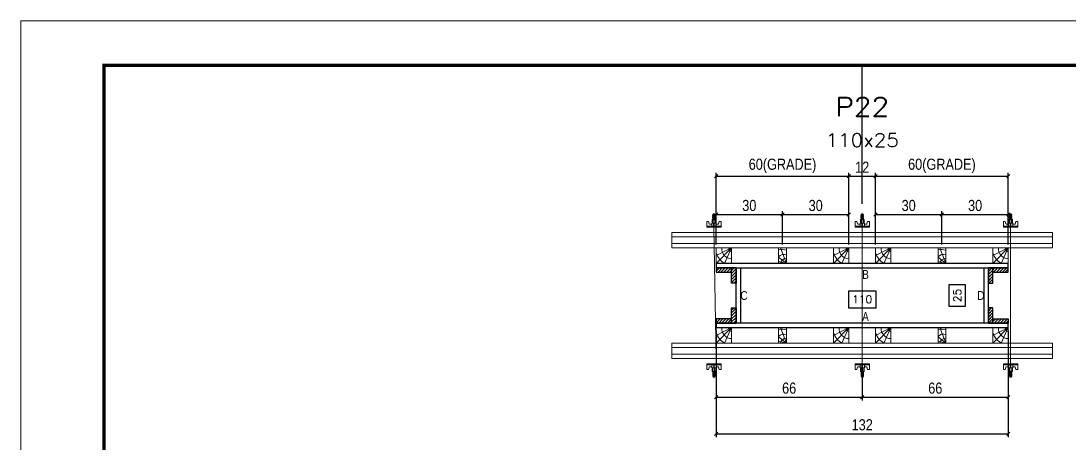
# Model space of a CAD drawing. Header units: millimetres. Extents: x 1945 to 8225, y 304 to 15137.
# Drawn here: x 1945 to 2892, y 4419 to 4800 of the extents above; entities that cross this region are included whole.
import ezdxf
from ezdxf.enums import TextEntityAlignment as Align

# ---------------------------------------------------------------- set-up
doc = ezdxf.new("R2010")
doc.units = ezdxf.units.MM
doc.linetypes.add('DASHED', pattern=[0.75, 0.5, -0.25])
doc.linetypes.add('HIDDEN', pattern=[0.375, 0.25, -0.125])
for name, color, linetype in [('COTA', 241, 'Continuous'), ('NOMENCLATURA', 7, 'Continuous'), ('Painéis', 200, 'Continuous'), ('PONTALETE', 7, 'Continuous'), ('SARRAFO', 251, 'Continuous'), ('Texto de Titulo', 7, 'Continuous'), ('Texto Qtd Sarr', 242, 'Continuous')]:
    doc.layers.add(name, color=color, linetype=linetype)
for name, color, linetype, lineweight in [('Folhas', 255, 'Continuous', 9), ('Hachura', 251, 'Continuous', 9), ('Madeira', 126, 'Continuous', 18), ('Perfil Metálico', 224, 'Continuous', 18), ('SARRAFO DE PRESSAO', 251, 'DASHED', 9), ('Texto Seção', 7, 'Continuous', 15)]:
    doc.layers.add(name, color=color, linetype=linetype, lineweight=lineweight)
doc.styles.add('COTA TECNICA 2X', font='techl___.ttf', dxfattribs={"height": 10})
doc.styles.add('ROMANS', font='romans.shx')
doc.styles.get("Standard").update_dxf_attribs({"font": 'arial.ttf'})
doc.dimstyles.new('cotax2', dxfattribs={"dimtxt": 10, "dimasz": 3, "dimexe": 3, "dimexo": 3, "dimgap": 3, "dimtad": 1, "dimdec": 1, "dimlfac": 0.5, "dimzin": 12, "dimdsep": 46, "dimtxsty": 'COTA TECNICA 2X', "dimblk1": 'OBLIQUE', "dimblk2": 'OBLIQUE', "dimsah": 1, "dimcen": 0.9, "dimclrd": 256, "dimclre": 256, "dimclrt": 256, "dimadec": 1, "dimazin": 3, "dimtfac": 1, "dimtdec": 1, "dimtmove": 2, "dimatfit": 3, "dimfxl": 1, "dimtolj": 1, "dimtzin": 12, "dimarcsym": 0})
doc.dimstyles.new('SECÇÃO 2', dxfattribs={"dimtxt": 7, "dimasz": 6, "dimexe": 0.18, "dimexo": 2, "dimgap": -4, "dimtad": 3, "dimdec": 1, "dimlfac": 0.5, "dimzin": 12, "dimdsep": 46, "dimtxsty": 'ROMANS', "dimblk": 'ARCHTICK', "dimcen": 0.09, "dimse1": 1, "dimse2": 1, "dimsd1": 1, "dimsd2": 1, "dimclrd": 180, "dimclre": 5, "dimclrt": 1, "dimadec": 0, "dimazin": 3, "dimtfac": 1, "dimtdec": 1, "dimtofl": 0, "dimtmove": 0, "dimatfit": 3, "dimldrblk": 'ARCHTICK', "dimfxl": 1, "dimtolj": 1, "dimtzin": 0, "dimarcsym": 0})
pattern_1 = [(46, (2674.8572, 6684.25), (-1.3703423, 1.3233242), [])]

# ---------------------------------------------------------------- blocks, each defined once
blk = doc.blocks.new('9999999999')
at = {"layer": 'Folhas'}
blk.add_lwpolyline([(98138.98, 34190.21), (99623.98, 34190.21), (99623.98, 35240.21), (98138.98, 35240.21)], close=True, dxfattribs=at)
at = {"layer": 'Folhas', "color": 30, "const_width": 3}
blk.add_lwpolyline([(98213.98, 34230.21), (99583.98, 34230.21), (99583.98, 35200.21), (98213.98, 35200.21)], close=True, dxfattribs=at)
blk = doc.blocks.new('_Oblique')
at = {"color": 0, "linetype": 'ByBlock', "lineweight": -2}
blk.add_line((-0.5, -0.5), (0.5, 0.5), dxfattribs=at)
blk = doc.blocks.new('*D1698')
at = {"layer": 'COTA', "linetype": 'Continuous', "lineweight": -2, "ltscale": 30, "transparency": 16777216}
for p, q in [((2572.86, 4520.05), (2572.86, 4424.05)), ((2836.86, 4520.05), (2836.86, 4424.05)), ((2572.86, 4427.05), (2836.86, 4427.05))]:
    blk.add_line(p, q, dxfattribs=at)
at = {"layer": 'Defpoints', "color": 0, "linetype": 'Continuous', "ltscale": 30, "transparency": 16777216}
for p in [(2572.86, 4523.05), (2836.86, 4523.05), (2836.86, 4427.05)]:
    blk.add_point(p, dxfattribs=at)
at = {"layer": 'COTA', "linetype": 'Continuous', "lineweight": -2, "ltscale": 30, "transparency": 16777216, "xscale": 3, "yscale": 3, "zscale": 3, "rotation": 180}
blk.add_blockref('_Oblique', (2572.86, 4427.05), dxfattribs=at)
at = {"layer": 'COTA', "linetype": 'Continuous', "lineweight": -2, "ltscale": 30, "transparency": 16777216, "xscale": 3, "yscale": 3, "zscale": 3}
blk.add_blockref('_Oblique', (2836.86, 4427.05), dxfattribs=at)
at = {"layer": 'COTA', "linetype": 'Continuous', "ltscale": 30, "transparency": 16777216, "insert": (2704.86, 4435.27), "char_height": 10, "attachment_point": 5, "style": 'COTA TECNICA 2X'}
blk.add_mtext('\\A1;132', dxfattribs=at)
blk = doc.blocks.new('*D1699')
at = {"layer": 'COTA', "color": 180, "lineweight": -2, "transparency": 16777216}
for p, q in [((2717.36, 4556.05), (2692.36, 4556.05)), ((2692.36, 4556.05), (2692.36, 4541.05)), ((2717.36, 4541.05), (2717.36, 4556.05)), ((2692.36, 4541.05), (2717.36, 4541.05))]:
    blk.add_line(p, q, dxfattribs=at)
at = {"layer": 'Defpoints', "color": 0, "transparency": 16777216}
for p in [(2814.86, 4537.05), (2594.86, 4527.05), (2814.86, 4527.05)]:
    blk.add_point(p, dxfattribs=at)
at = {"layer": 'COTA', "color": 1, "transparency": 16777216, "insert": (2704.86, 4548.55), "char_height": 7, "attachment_point": 5, "style": 'ROMANS'}
blk.add_mtext('\\A1;110', dxfattribs=at)
blk = doc.blocks.new('_ArchTick')
at = {"color": 0, "linetype": 'ByBlock', "const_width": 0.15}
blk.add_lwpolyline([(-0.5, -0.5), (0.5, 0.5)], dxfattribs=at)
blk = doc.blocks.new('B1A.E')
at = {"layer": 'Madeira', "linetype": 'ByBlock', "ltscale": 0.05}
for p, q in [((0, 7), (0, 0)), ((0, 7), (0, 0)), ((7, 7), (7, 0)), ((7, 7), (7, 0))]:
    blk.add_line(p, q, dxfattribs=at)
at = {"layer": 'Madeira', "ltscale": 0.05}
for p, q in [((0, 7), (7, 7)), ((7, 7), (0, 0)), ((7, 7), (0, 3.5)), ((7, 7), (3.77, 0)), ((7, 0), (0, 0))]:
    blk.add_line(p, q, dxfattribs=at)
for centre, radius, start, end in [((7.54, 7), 7.87, 196.5528, 242.8845), ((7.08, 6.57), 4.53, 174.4861, 268.9531), ((7.09, 6.61), 1.41, 163.7819, 266.2825)]:
    blk.add_arc(centre, radius, start, end, dxfattribs=at)
blk = doc.blocks.new('B1A.D')
at = {"layer": 'COTA', "linetype": 'ByBlock'}
blk.add_blockref('B1A.E', (-7, 0), dxfattribs=at)
blk = doc.blocks.new('MEIO PONTALETE')
at = {"layer": 'Madeira'}
for q in [(2.71, 7), (3.5, 2.88), (3.5, 0.87)]:
    blk.add_line((0, 0), q, dxfattribs=at)
blk.add_lwpolyline([(0, 0), (3.5, 0), (3.5, 7), (0, 7)], close=True, dxfattribs=at)
for centre, radius, start, end in [((2.04, 0.06), 6.23, 76.4499, 109.0913), ((1.09, 0.9), 3.19, 40.9063, 109.9847), ((-0.21, -0.78), 3.09, 14.6322, 86.0383)]:
    blk.add_arc(centre, radius, start, end, dxfattribs=at)
blk = doc.blocks.new('BLOCK 2')
at = {"layer": 'PONTALETE', "color": 1, "xscale": -2, "yscale": 2, "zscale": 2}
blk.add_blockref('MEIO PONTALETE', (131231.05, 34113.97), dxfattribs=at)
blk = doc.blocks.new('A2')
at = {"layer": 'COTA', "linetype": 'ByBlock'}
blk.add_blockref('BLOCK 2', (-131205.24, -34118.58), dxfattribs=at)
blk = doc.blocks.new('B2A')
at = {"layer": 'COTA', "linetype": 'ByBlock', "xscale": 10, "yscale": 10, "zscale": 10}
blk.add_blockref('A2', (-188.1, 46), dxfattribs=at)
blk = doc.blocks.new('B2A.E')
at = {"layer": 'COTA', "linetype": 'ByBlock', "xscale": 0.05000874370170691, "yscale": 0.05000874370170691, "zscale": 0.05000874370170691}
blk.add_blockref('B2A', (0, 0), dxfattribs=at)
blk = doc.blocks.new('B1B.E')
at = {"layer": 'Madeira', "linetype": 'ByBlock', "ltscale": 0.05}
for p, q in [((0, 0), (0, -7)), ((0, 0), (0, -7)), ((7, 0), (7, -7)), ((7, 0), (7, -7))]:
    blk.add_line(p, q, dxfattribs=at)
at = {"layer": 'Madeira', "ltscale": 0.05}
for p, q in [((0, 0), (7, 0)), ((7, 0), (0, -7)), ((7, 0), (0, -3.5)), ((7, 0), (3.77, -7)), ((7, -7), (0, -7))]:
    blk.add_line(p, q, dxfattribs=at)
for centre, radius, start, end in [((7.08, -0.43), 4.53, 174.4861, 268.9531), ((7.09, -0.39), 1.41, 163.7819, 266.2825), ((7.54, 0), 7.87, 196.5528, 242.8845)]:
    blk.add_arc(centre, radius, start, end, dxfattribs=at)
blk = doc.blocks.new('B1B.D')
at = {"layer": 'Madeira', "linetype": 'ByBlock', "ltscale": 0.05}
for p, q in [((-7, 0), (-7, -7)), ((-7, 0), (-7, -7)), ((0, 0), (0, -7)), ((0, 0), (0, -7))]:
    blk.add_line(p, q, dxfattribs=at)
at = {"layer": 'Madeira', "ltscale": 0.05}
for p, q in [((-7, 0), (0, 0)), ((0, 0), (-7, -7)), ((0, 0), (-7, -3.5)), ((0, 0), (-3.23, -7)), ((0, -7), (-7, -7))]:
    blk.add_line(p, q, dxfattribs=at)
for centre, radius, start, end in [((0.54, 0), 7.87, 196.5528, 242.8845), ((0.08, -0.44), 4.53, 174.4861, 268.9531), ((0.09, -0.39), 1.41, 163.7819, 266.2825)]:
    blk.add_arc(centre, radius, start, end, dxfattribs=at)
blk = doc.blocks.new('*D1700')
at = {"layer": 'COTA', "linetype": 'Continuous', "lineweight": -2, "ltscale": 30, "transparency": 16777216}
for p, q in [((2572.86, 4602.85), (2572.86, 4662.85)), ((2572.86, 4659.85), (2692.86, 4659.85)), ((2692.86, 4602.85), (2692.86, 4662.85))]:
    blk.add_line(p, q, dxfattribs=at)
at = {"layer": 'Defpoints', "color": 0, "linetype": 'Continuous', "ltscale": 30, "transparency": 16777216}
for p in [(2692.86, 4659.85), (2572.86, 4599.85), (2692.86, 4599.85)]:
    blk.add_point(p, dxfattribs=at)
at = {"layer": 'COTA', "linetype": 'Continuous', "lineweight": -2, "ltscale": 30, "transparency": 16777216, "xscale": 3, "yscale": 3, "zscale": 3, "rotation": 180}
blk.add_blockref('_Oblique', (2572.86, 4659.85), dxfattribs=at)
at = {"layer": 'COTA', "linetype": 'Continuous', "lineweight": -2, "ltscale": 30, "transparency": 16777216, "xscale": 3, "yscale": 3, "zscale": 3}
blk.add_blockref('_Oblique', (2692.86, 4659.85), dxfattribs=at)
at = {"layer": 'COTA', "linetype": 'Continuous', "ltscale": 30, "transparency": 16777216, "insert": (2632.86, 4669.07), "char_height": 10, "attachment_point": 5, "style": 'COTA TECNICA 2X'}
blk.add_mtext('\\A1;60(GRADE)', dxfattribs=at)
blk = doc.blocks.new('B2B.E')
at = {"layer": 'COTA', "linetype": 'ByBlock'}
blk.add_blockref('B2A.E', (0, -7), dxfattribs=at)
blk = doc.blocks.new('*D1701')
at = {"layer": 'COTA', "linetype": 'Continuous', "lineweight": -2, "ltscale": 30, "transparency": 16777216}
for p, q in [((2572.86, 4598.05), (2572.86, 4628.05)), ((2572.86, 4625.05), (2632.86, 4625.05)), ((2632.86, 4598.05), (2632.86, 4628.05))]:
    blk.add_line(p, q, dxfattribs=at)
at = {"layer": 'Defpoints', "color": 0, "linetype": 'Continuous', "ltscale": 30, "transparency": 16777216}
for p in [(2632.86, 4625.05), (2572.86, 4595.05), (2632.86, 4595.05)]:
    blk.add_point(p, dxfattribs=at)
at = {"layer": 'COTA', "linetype": 'Continuous', "lineweight": -2, "ltscale": 30, "transparency": 16777216, "xscale": 3, "yscale": 3, "zscale": 3, "rotation": 180}
blk.add_blockref('_Oblique', (2572.86, 4625.05), dxfattribs=at)
at = {"layer": 'COTA', "linetype": 'Continuous', "lineweight": -2, "ltscale": 30, "transparency": 16777216, "xscale": 3, "yscale": 3, "zscale": 3}
blk.add_blockref('_Oblique', (2632.86, 4625.05), dxfattribs=at)
at = {"layer": 'COTA', "linetype": 'Continuous', "ltscale": 30, "transparency": 16777216, "insert": (2602.86, 4633.27), "char_height": 10, "attachment_point": 5, "style": 'COTA TECNICA 2X'}
blk.add_mtext('\\A1;30', dxfattribs=at)
blk = doc.blocks.new('*D1702')
at = {"layer": 'COTA', "linetype": 'Continuous', "lineweight": -2, "ltscale": 30, "transparency": 16777216}
for p, q in [((2632.86, 4598.05), (2632.86, 4628.05)), ((2632.86, 4625.05), (2692.86, 4625.05)), ((2692.86, 4598.05), (2692.86, 4628.05))]:
    blk.add_line(p, q, dxfattribs=at)
at = {"layer": 'Defpoints', "color": 0, "linetype": 'Continuous', "ltscale": 30, "transparency": 16777216}
for p in [(2692.86, 4625.05), (2632.86, 4595.05), (2692.86, 4595.05)]:
    blk.add_point(p, dxfattribs=at)
at = {"layer": 'COTA', "linetype": 'Continuous', "lineweight": -2, "ltscale": 30, "transparency": 16777216, "xscale": 3, "yscale": 3, "zscale": 3, "rotation": 180}
blk.add_blockref('_Oblique', (2632.86, 4625.05), dxfattribs=at)
at = {"layer": 'COTA', "linetype": 'Continuous', "lineweight": -2, "ltscale": 30, "transparency": 16777216, "xscale": 3, "yscale": 3, "zscale": 3}
blk.add_blockref('_Oblique', (2692.86, 4625.05), dxfattribs=at)
at = {"layer": 'COTA', "linetype": 'Continuous', "ltscale": 30, "transparency": 16777216, "insert": (2662.86, 4633.27), "char_height": 10, "attachment_point": 5, "style": 'COTA TECNICA 2X'}
blk.add_mtext('\\A1;30', dxfattribs=at)
blk = doc.blocks.new('*D1703')
at = {"layer": 'COTA', "linetype": 'Continuous', "lineweight": -2, "ltscale": 30, "transparency": 16777216}
for p, q in [((2692.86, 4602.85), (2692.86, 4662.85)), ((2692.86, 4659.85), (2716.86, 4659.85)), ((2716.86, 4602.85), (2716.86, 4662.85))]:
    blk.add_line(p, q, dxfattribs=at)
at = {"layer": 'Defpoints', "color": 0, "linetype": 'Continuous', "ltscale": 30, "transparency": 16777216}
for p in [(2716.86, 4659.85), (2692.86, 4599.85), (2716.86, 4599.85)]:
    blk.add_point(p, dxfattribs=at)
at = {"layer": 'COTA', "linetype": 'Continuous', "lineweight": -2, "ltscale": 30, "transparency": 16777216, "xscale": 3, "yscale": 3, "zscale": 3, "rotation": 180}
blk.add_blockref('_Oblique', (2692.86, 4659.85), dxfattribs=at)
at = {"layer": 'COTA', "linetype": 'Continuous', "lineweight": -2, "ltscale": 30, "transparency": 16777216, "xscale": 3, "yscale": 3, "zscale": 3}
blk.add_blockref('_Oblique', (2716.86, 4659.85), dxfattribs=at)
at = {"layer": 'COTA', "linetype": 'Continuous', "ltscale": 30, "transparency": 16777216, "insert": (2704.86, 4667.91), "char_height": 10, "attachment_point": 5, "style": 'COTA TECNICA 2X'}
blk.add_mtext('\\A1;12', dxfattribs=at)
blk = doc.blocks.new('*D1704')
at = {"layer": 'COTA', "linetype": 'Continuous', "lineweight": -2, "ltscale": 30, "transparency": 16777216}
for p, q in [((2716.86, 4602.85), (2716.86, 4662.85)), ((2716.86, 4659.85), (2836.86, 4659.85)), ((2836.86, 4602.85), (2836.86, 4662.85))]:
    blk.add_line(p, q, dxfattribs=at)
at = {"layer": 'Defpoints', "color": 0, "linetype": 'Continuous', "ltscale": 30, "transparency": 16777216}
for p in [(2836.86, 4659.85), (2716.86, 4599.85), (2836.86, 4599.85)]:
    blk.add_point(p, dxfattribs=at)
at = {"layer": 'COTA', "linetype": 'Continuous', "lineweight": -2, "ltscale": 30, "transparency": 16777216, "xscale": 3, "yscale": 3, "zscale": 3, "rotation": 180}
blk.add_blockref('_Oblique', (2716.86, 4659.85), dxfattribs=at)
at = {"layer": 'COTA', "linetype": 'Continuous', "lineweight": -2, "ltscale": 30, "transparency": 16777216, "xscale": 3, "yscale": 3, "zscale": 3}
blk.add_blockref('_Oblique', (2836.86, 4659.85), dxfattribs=at)
at = {"layer": 'COTA', "linetype": 'Continuous', "ltscale": 30, "transparency": 16777216, "insert": (2776.86, 4669.07), "char_height": 10, "attachment_point": 5, "style": 'COTA TECNICA 2X'}
blk.add_mtext('\\A1;60(GRADE)', dxfattribs=at)
blk = doc.blocks.new('*D1705')
at = {"layer": 'COTA', "linetype": 'Continuous', "lineweight": -2, "ltscale": 30, "transparency": 16777216}
for p, q in [((2716.86, 4598.05), (2716.86, 4628.05)), ((2716.86, 4625.05), (2776.86, 4625.05)), ((2776.86, 4598.05), (2776.86, 4628.05))]:
    blk.add_line(p, q, dxfattribs=at)
at = {"layer": 'Defpoints', "color": 0, "linetype": 'Continuous', "ltscale": 30, "transparency": 16777216}
for p in [(2776.86, 4625.05), (2716.86, 4595.05), (2776.86, 4595.05)]:
    blk.add_point(p, dxfattribs=at)
at = {"layer": 'COTA', "linetype": 'Continuous', "lineweight": -2, "ltscale": 30, "transparency": 16777216, "xscale": 3, "yscale": 3, "zscale": 3, "rotation": 180}
blk.add_blockref('_Oblique', (2716.86, 4625.05), dxfattribs=at)
at = {"layer": 'COTA', "linetype": 'Continuous', "lineweight": -2, "ltscale": 30, "transparency": 16777216, "xscale": 3, "yscale": 3, "zscale": 3}
blk.add_blockref('_Oblique', (2776.86, 4625.05), dxfattribs=at)
at = {"layer": 'COTA', "linetype": 'Continuous', "ltscale": 30, "transparency": 16777216, "insert": (2746.86, 4633.27), "char_height": 10, "attachment_point": 5, "style": 'COTA TECNICA 2X'}
blk.add_mtext('\\A1;30', dxfattribs=at)
blk = doc.blocks.new('*D1706')
at = {"layer": 'COTA', "linetype": 'Continuous', "lineweight": -2, "ltscale": 30, "transparency": 16777216}
for p, q in [((2776.86, 4598.05), (2776.86, 4628.05)), ((2776.86, 4625.05), (2836.86, 4625.05)), ((2836.86, 4598.05), (2836.86, 4628.05))]:
    blk.add_line(p, q, dxfattribs=at)
at = {"layer": 'Defpoints', "color": 0, "linetype": 'Continuous', "ltscale": 30, "transparency": 16777216}
for p in [(2836.86, 4625.05), (2776.86, 4595.05), (2836.86, 4595.05)]:
    blk.add_point(p, dxfattribs=at)
at = {"layer": 'COTA', "linetype": 'Continuous', "lineweight": -2, "ltscale": 30, "transparency": 16777216, "xscale": 3, "yscale": 3, "zscale": 3, "rotation": 180}
blk.add_blockref('_Oblique', (2776.86, 4625.05), dxfattribs=at)
at = {"layer": 'COTA', "linetype": 'Continuous', "lineweight": -2, "ltscale": 30, "transparency": 16777216, "xscale": 3, "yscale": 3, "zscale": 3}
blk.add_blockref('_Oblique', (2836.86, 4625.05), dxfattribs=at)
at = {"layer": 'COTA', "linetype": 'Continuous', "ltscale": 30, "transparency": 16777216, "insert": (2806.86, 4633.27), "char_height": 10, "attachment_point": 5, "style": 'COTA TECNICA 2X'}
blk.add_mtext('\\A1;30', dxfattribs=at)
blk = doc.blocks.new('C')
at = {"layer": 'Hachura', "color": 0}
for p, q in [((0, 3.22), (0, -3.22)), ((0.45, 3.22), (0, 3.22)), ((0.46, 3.16), (0, 3.16)), ((0.46, 3.05), (0, 3.05)), ((0.46, 2.88), (0, 2.88)), ((0, 2.75), (0, -1.16)), ((0.46, 2.65), (0, 2.65)), ((0.46, 2.23), (0, 2.23)), ((0.46, 1.51), (0, 1.51)), ((0.39, 0.49), (0.17, 0.49)), ((0.45, -3.23), (0.45, 3.22)), ((0.45, 3.22), (2.58, 3.22)), ((1.74, 0.97), (0.45, 0.97)), ((1.45, 0.1), (0.45, 0.1)), ((1.35, 1.94), (1.35, 0.96)), ((2.58, 2.39), (1.47, 2.09)), ((1.74, -0.97), (1.74, 0.97)), ((1.74, 0.97), (1.74, 0.84)), ((1.74, 0.97), (1.74, 0.84)), ((1.74, 0.84), (3.35, 0.84)), ((3.35, 0.45), (1.74, 0.45)), ((2.58, 3.22), (2.58, 2.39)), ((3.32, 0.84), (3.32, -0.84)), ((3.35, 0.84), (3.35, -0.84)), ((3.68, 0.45), (3.35, 0.45)), ((3.84, -0.52), (3.35, 0.45)), ((3.35, 0.06), (3.67, -0.57)), ((3.68, 0.45), (4.16, -0.52)), ((3.72, 0.5), (4.25, -0.57)), ((4.37, -0.55), (3.83, 0.53)), ((4.15, 0.45), (3.93, 0.45)), ((4.42, -0.52), (3.93, 0.45)), ((4.15, 0.45), (4.26, 0.45)), ((4.26, 0.45), (4.74, -0.52)), ((4.3, 0.5), (4.83, -0.57)), ((4.95, -0.55), (4.41, 0.53)), ((4.51, 0.45), (4.84, 0.45)), ((5, -0.52), (4.51, 0.45)), ((4.84, 0.45), (5.32, -0.52)), ((4.88, 0.5), (5.41, -0.57)), ((5.53, -0.55), (4.99, 0.53)), ((5.58, -0.52), (5.09, 0.45)), ((5.42, 0.45), (5.09, 0.45)), ((5.58, -0.52), (5.09, 0.45)), ((5.42, 0.45), (5.74, -0.19)), ((5.46, 0.5), (5.74, -0.07)), ((5.74, 0.19), (5.57, 0.53)), ((5.74, 0.32), (5.68, 0.45)), ((5.68, 0.45), (5.74, 0.45)), ((5.74, 0.45), (5.9, 0.29)), ((5.74, 0.45), (5.74, -0.52)), ((5.9, -0.36), (5.9, 0.29)), ((0.45, 0), (0, 0)), ((0.46, -1.52), (0, -1.52)), ((0.46, -2.23), (0, -2.23)), ((0.46, -2.65), (0, -2.65)), ((0.46, -2.88), (0, -2.88)), ((0.46, -3.05), (0, -3.05)), ((0.46, -3.16), (0, -3.16)), ((0, -3.22), (2.57, -3.22)), ((0.08, -0.48), (0.29, -0.48)), ((0.29, -0.48), (0.4, -0.48)), ((0.45, 0), (0.45, -0.97)), ((0.45, -0.16), (1.45, -0.16)), ((0.45, -0.65), (0.45, -0.32)), ((0.45, -3.23), (0.45, -0.65)), ((0.45, -0.97), (1.74, -0.97)), ((1.35, -1.94), (1.35, -0.97)), ((2.58, -2.39), (1.47, -2.1)), ((3.35, -0.32), (1.74, -0.32)), ((3.35, -0.84), (1.74, -0.84)), ((2.58, -3.23), (2.58, -2.39)), ((3.35, -0.07), (3.58, -0.52)), ((3.35, -0.52), (3.58, -0.52)), ((3.84, -0.52), (4.16, -0.52)), ((4.42, -0.52), (4.74, -0.52)), ((4.63, -0.52), (4.74, -0.52)), ((5, -0.52), (5.32, -0.52)), ((5.58, -0.52), (5.74, -0.52)), ((5.74, -0.52), (5.9, -0.36)), ((5.74, -0.52), (5.74, -0.52))]:
    blk.add_line(p, q, dxfattribs=at)
for centre, radius, start, end in [((1.52, 1.94), 0.161, 104.7436, 180), ((1.44, -0.03), 0.129, 272.695, 87.305), ((3.81, 0.39), 0.143, 25.5688, 154.4312), ((4.39, 0.39), 0.143, 25.5688, 154.4312), ((4.97, 0.39), 0.143, 25.5688, 154.4312), ((5.55, 0.39), 0.143, 25.5688, 154.4312), ((0.17, -0.37), 0.174, 221.744, 317.8592), ((1.52, -1.94), 0.161, 180, 255.2564), ((3.71, -0.4), 0.174, 222.1408, 318.256), ((4.29, -0.4), 0.174, 222.1408, 318.256), ((4.87, -0.4), 0.174, 222.1408, 318.256), ((5.45, -0.4), 0.174, 222.1408, 318.256), ((5.61, -0.4), 0.174, 317.8592, 318.256)]:
    blk.add_arc(centre, radius, start, end, dxfattribs=at)
blk = doc.blocks.new('PAR.CIM')
at = {"layer": 'Hachura', "linetype": 'Continuous', "xscale": -1, "rotation": 270}
blk.add_blockref('C', (0, 0), dxfattribs=at)
blk = doc.blocks.new('PAR.BAI')
at = {"layer": 'Hachura', "linetype": 'Continuous', "xscale": -1, "rotation": 90}
blk.add_blockref('C', (0, 0), dxfattribs=at)
blk = doc.blocks.new('*D1683')
at = {"layer": 'COTA', "linetype": 'Continuous', "lineweight": -2, "ltscale": 30, "transparency": 16777216}
for p, q in [((2572.86, 4492.05), (2572.86, 4457.25)), ((2704.86, 4487.25), (2704.86, 4457.25)), ((2572.86, 4460.25), (2704.86, 4460.25))]:
    blk.add_line(p, q, dxfattribs=at)
at = {"layer": 'Defpoints', "color": 0, "linetype": 'Continuous', "ltscale": 30, "transparency": 16777216}
for p in [(2572.86, 4495.05), (2704.86, 4490.25), (2704.86, 4460.25)]:
    blk.add_point(p, dxfattribs=at)
at = {"layer": 'COTA', "linetype": 'Continuous', "lineweight": -2, "ltscale": 30, "transparency": 16777216, "xscale": 3, "yscale": 3, "zscale": 3, "rotation": 180}
blk.add_blockref('_Oblique', (2572.86, 4460.25), dxfattribs=at)
at = {"layer": 'COTA', "linetype": 'Continuous', "lineweight": -2, "ltscale": 30, "transparency": 16777216, "xscale": 3, "yscale": 3, "zscale": 3}
blk.add_blockref('_Oblique', (2704.86, 4460.25), dxfattribs=at)
at = {"layer": 'COTA', "linetype": 'Continuous', "ltscale": 30, "transparency": 16777216, "insert": (2638.86, 4468.35), "char_height": 10, "attachment_point": 5, "style": 'COTA TECNICA 2X'}
blk.add_mtext('\\A1;66', dxfattribs=at)
blk = doc.blocks.new('*D1684')
at = {"layer": 'COTA', "linetype": 'Continuous', "lineweight": -2, "ltscale": 30, "transparency": 16777216}
for p, q in [((2836.86, 4490.71), (2836.86, 4457.25)), ((2704.86, 4487.25), (2704.86, 4457.25)), ((2704.86, 4460.25), (2836.86, 4460.25))]:
    blk.add_line(p, q, dxfattribs=at)
at = {"layer": 'Defpoints', "color": 0, "linetype": 'Continuous', "ltscale": 30, "transparency": 16777216}
for p in [(2704.86, 4490.25), (2836.86, 4493.71), (2836.86, 4460.25)]:
    blk.add_point(p, dxfattribs=at)
at = {"layer": 'COTA', "linetype": 'Continuous', "lineweight": -2, "ltscale": 30, "transparency": 16777216, "xscale": 3, "yscale": 3, "zscale": 3, "rotation": 180}
blk.add_blockref('_Oblique', (2704.86, 4460.25), dxfattribs=at)
at = {"layer": 'COTA', "linetype": 'Continuous', "lineweight": -2, "ltscale": 30, "transparency": 16777216, "xscale": 3, "yscale": 3, "zscale": 3}
blk.add_blockref('_Oblique', (2836.86, 4460.25), dxfattribs=at)
at = {"layer": 'COTA', "linetype": 'Continuous', "ltscale": 30, "transparency": 16777216, "insert": (2770.86, 4468.35), "char_height": 10, "attachment_point": 5, "style": 'COTA TECNICA 2X'}
blk.add_mtext('\\A1;66', dxfattribs=at)
blk = doc.blocks.new('*D1286')
at = {"layer": 'COTA', "color": 180, "lineweight": -2, "transparency": 16777216}
for p, q in [((2798.23, 4561.72), (2783.23, 4561.72)), ((2783.23, 4561.72), (2783.23, 4542.38)), ((2798.23, 4542.38), (2798.23, 4561.72)), ((2783.23, 4542.38), (2798.23, 4542.38))]:
    blk.add_line(p, q, dxfattribs=at)
at = {"layer": 'Defpoints', "color": 0, "transparency": 16777216}
for p in [(2802.23, 4577.05), (2814.86, 4577.05), (2814.86, 4527.05)]:
    blk.add_point(p, dxfattribs=at)
at = {"layer": 'COTA', "color": 1, "transparency": 16777216, "insert": (2790.73, 4552.05), "char_height": 7, "attachment_point": 5, "rotation": 90, "style": 'ROMANS'}
blk.add_mtext('\\A1;25', dxfattribs=at)
blk = doc.blocks.new('titulo1')
at = {"layer": 'Defpoints', "color": 252, "linetype": 'HIDDEN', "ltscale": 2}
blk.add_line((0, 0), (0, 125), dxfattribs=at)
at = {"layer": 'Defpoints', "style": 'ROMANS', "oblique": 15}
blk.add_attdef('FOLHA', text='', height=10, dxfattribs=at).set_placement((0, 15.58), align=Align.MIDDLE_CENTER)
at = {"layer": 'Texto Qtd Sarr', "color": 3, "style": 'ROMANS', "oblique": 15}
for tag, height, p in [('TITULO', 17, (0, 71.45)), ('SEÇÃO', 12, (0, 41.55))]:
    blk.add_attdef(tag, text='', height=height, dxfattribs=at).set_placement(p, align=Align.MIDDLE_CENTER)

msp = doc.modelspace()

# ---------------------------------------------------------------- hatches: boundary and pattern name
at = {"layer": 'SARRAFO', "linetype": 'Continuous', "ltscale": 30}
h = msp.add_hatch(dxfattribs=at)
h.set_pattern_fill('ANSI31', color=256, scale=0.6, angle=1)
h.set_pattern_definition(pattern_1)
h.paths.add_polyline_path([(2586.86, 4577.05), (2572.86, 4577.05), (2572.86, 4573.05), (2586.86, 4573.05)])
h = msp.add_hatch(dxfattribs=at)
h.set_pattern_fill('ANSI31', color=256, scale=0.6, angle=1)
h.set_pattern_definition(pattern_1)
h.paths.add_polyline_path([(2590.86, 4577.05), (2586.86, 4577.05), (2586.86, 4563.05), (2590.86, 4563.05)])
h = msp.add_hatch(dxfattribs=at)
h.set_pattern_fill('ANSI31', color=256, scale=0.6, angle=1)
h.set_pattern_definition(pattern_1)
h.paths.add_polyline_path([(2822.86, 4577.05), (2818.86, 4577.05), (2818.86, 4563.05), (2822.86, 4563.05)])
h = msp.add_hatch(dxfattribs=at)
h.set_pattern_fill('ANSI31', color=256, scale=0.6, angle=1)
h.set_pattern_definition(pattern_1)
h.paths.add_polyline_path([(2836.86, 4577.05), (2822.86, 4577.05), (2822.86, 4573.05), (2836.86, 4573.05)])
h = msp.add_hatch(dxfattribs=at)
h.set_pattern_fill('ANSI31', color=256, scale=0.6, angle=1)
h.set_pattern_definition(pattern_1)
h.paths.add_polyline_path([(2590.86, 4541.05), (2586.86, 4541.05), (2586.86, 4527.05), (2590.86, 4527.05)])
h = msp.add_hatch(dxfattribs=at)
h.set_pattern_fill('ANSI31', color=256, scale=0.6, angle=1)
h.set_pattern_definition(pattern_1)
h.paths.add_polyline_path([(2822.86, 4541.05), (2818.86, 4541.05), (2818.86, 4527.05), (2822.86, 4527.05)])
h = msp.add_hatch(dxfattribs=at)
h.set_pattern_fill('ANSI31', color=256, scale=0.6, angle=1)
h.set_pattern_definition(pattern_1)
h.paths.add_polyline_path([(2586.86, 4531.05), (2572.86, 4531.05), (2572.86, 4527.05), (2586.86, 4527.05)])
h = msp.add_hatch(dxfattribs=at)
h.set_pattern_fill('ANSI31', color=256, scale=0.6, angle=1)
h.set_pattern_definition(pattern_1)
h.paths.add_polyline_path([(2836.86, 4531.05), (2822.86, 4531.05), (2822.86, 4527.05), (2836.86, 4527.05)])

# ---------------------------------------------------------------- linework, layer by layer
at = {"layer": 'Hachura', "linetype": 'Continuous', "ltscale": 30}
for points in [[(2570.86, 4613.85), (2572.86, 4495.05)], [(2704.86, 4613.85), (2704.86, 4490.25)], [(2838.86, 4613.85), (2838.86, 4490.25)]]:
    msp.add_lwpolyline(points, dxfattribs=at)
at = {"layer": 'Painéis', "linetype": 'Continuous', "ltscale": 30}
for points in [[(2572.86, 4577.05), (2836.86, 4577.05), (2836.86, 4581.05), (2572.86, 4581.05)], [(2572.86, 4523.05), (2836.86, 4523.05), (2836.86, 4527.05), (2572.86, 4527.05)]]:
    msp.add_lwpolyline(points, close=True, dxfattribs=at)
for points in [[(2590.86, 4527.05), (2590.86, 4577.05)], [(2594.86, 4577.05), (2594.86, 4527.05)], [(2814.86, 4577.05), (2814.86, 4527.05)], [(2818.86, 4527.05), (2818.86, 4577.05)]]:
    msp.add_lwpolyline(points, dxfattribs=at)
at = {"layer": 'Perfil Metálico', "linetype": 'Continuous', "ltscale": 30}
for points in [[(2532.86, 4595.05), (2876.86, 4595.05), (2876.86, 4609.05), (2532.86, 4609.05)], [(2532.86, 4509.05), (2876.86, 4509.05), (2876.86, 4495.05), (2532.86, 4495.05)]]:
    msp.add_lwpolyline(points, close=True, dxfattribs=at)
for points in [[(2876.86, 4605.05), (2532.86, 4605.05)], [(2532.86, 4599.05), (2876.86, 4599.05)], [(2532.86, 4505.05), (2876.86, 4505.05)], [(2876.86, 4499.05), (2532.86, 4499.05)]]:
    msp.add_lwpolyline(points, dxfattribs=at)
at = {"layer": 'SARRAFO', "linetype": 'Continuous', "ltscale": 30}
msp.add_line((2818.86, 4527.05), (2836.86, 4527.05), dxfattribs=at)
for points in [[(2590.86, 4577.05), (2572.86, 4577.05), (2572.86, 4573.05), (2586.86, 4573.05)], [(2590.86, 4577.05), (2590.86, 4563.05), (2586.86, 4563.05), (2586.86, 4577.05)], [(2836.86, 4577.05), (2818.86, 4577.05), (2818.86, 4563.05), (2822.86, 4563.05), (2822.86, 4577.05)], [(2822.86, 4573.05), (2836.86, 4573.05), (2836.86, 4577.05)], [(2586.86, 4527.05), (2586.86, 4541.05), (2590.86, 4541.05), (2590.86, 4527.05)], [(2822.86, 4527.05), (2822.86, 4541.05), (2818.86, 4541.05), (2818.86, 4527.05)], [(2586.86, 4531.05), (2572.86, 4531.05), (2572.86, 4527.05), (2590.86, 4527.05)], [(2822.86, 4531.05), (2836.86, 4531.05), (2836.86, 4527.05)]]:
    msp.add_lwpolyline(points, dxfattribs=at)

# ---------------------------------------------------------------- block references
at = {"layer": 'Hachura', "linetype": 'Continuous', "ltscale": 30, "xscale": 2, "yscale": 2, "zscale": 2}
for name, p in [('PAR.CIM', (2570.86, 4613.85)), ('PAR.CIM', (2704.86, 4613.85)), ('PAR.CIM', (2838.86, 4613.85)), ('PAR.BAI', (2570.86, 4490.25)), ('PAR.BAI', (2704.86, 4490.25)), ('PAR.BAI', (2838.86, 4490.25))]:
    msp.add_blockref(name, p, dxfattribs=at)
at = {"layer": 'Madeira', "linetype": 'Continuous', "ltscale": 30, "xscale": 2, "yscale": 2, "zscale": 2}
for name, p in [('B1B.E', (2572.86, 4595.05)), ('B2B.E', (2629.36, 4595.05)), ('B1B.D', (2692.86, 4595.05)), ('B1B.E', (2716.86, 4595.05)), ('B2B.E', (2773.36, 4595.05)), ('B1B.D', (2836.86, 4595.05)), ('B1A.E', (2572.86, 4509.05)), ('B2A.E', (2629.36, 4509.05)), ('B1A.D', (2692.86, 4509.05)), ('B1A.E', (2716.86, 4509.05)), ('B2A.E', (2773.36, 4509.05)), ('B1A.D', (2836.86, 4509.05))]:
    msp.add_blockref(name, p, dxfattribs=at)
at = {"layer": 'SARRAFO DE PRESSAO', "color": 6, "linetype": 'ByBlock'}
msp.add_blockref('9999999999', (-96194.12, -30440.27), dxfattribs=at)
at = {"layer": 'Texto Seção'}
ref = msp.add_blockref('titulo1', (2704.86, 4634.93), dxfattribs=at)
ref.add_attrib('TITULO', 'P22', dxfattribs={"layer": 'Texto de Titulo', "color": 7, "height": 17, "style": 'ROMANS', "width": 1.1}).set_placement((2704.86, 4722.43), align=Align.MIDDLE_CENTER)
ref.add_attrib('SEÇÃO', '110x25', dxfattribs={"layer": 'Texto de Titulo', "color": 7, "height": 12, "style": 'ROMANS', "width": 1.1}).set_placement((2704.86, 4692.43), align=Align.MIDDLE_CENTER)

# ---------------------------------------------------------------- texts
at = {"layer": 'NOMENCLATURA', "linetype": 'Continuous', "ltscale": 30, "width": 0.8}
for s, p in [('B', (2704.86, 4567.05)), ('C', (2594.86, 4548.05)), ('D', (2808.86, 4548.05)), ('A', (2704.86, 4529.05))]:
    msp.add_text(s, height=8, dxfattribs=at).set_placement(p)

# ---------------------------------------------------------------- dimensions: what is measured, and where the dimension line sits
at = {"layer": 'COTA', "linetype": 'Continuous', "ltscale": 30}
for base, p1, p2, picture, middle in [((2692.86, 4659.85), (2572.86, 4599.85), (2692.86, 4599.85), '*D1700', (2632.86, 4669.07)), ((2836.86, 4659.85), (2716.86, 4599.85), (2836.86, 4599.85), '*D1704', (2776.86, 4669.07))]:
    dim = msp.add_linear_dim(base=base, p1=p1, p2=p2, text='<>(GRADE)', dimstyle='cotax2', dxfattribs=at)
    dim.commit()
    dim.dimension.update_dxf_attribs({"geometry": picture, "text_midpoint": middle})
for base, p1, p2, picture, middle in [((2716.86, 4659.85), (2692.86, 4599.85), (2716.86, 4599.85), '*D1703', (2704.86, 4667.91)), ((2632.86, 4625.05), (2572.86, 4595.05), (2632.86, 4595.05), '*D1701', (2602.86, 4633.27)), ((2692.86, 4625.05), (2632.86, 4595.05), (2692.86, 4595.05), '*D1702', (2662.86, 4633.27)), ((2776.86, 4625.05), (2716.86, 4595.05), (2776.86, 4595.05), '*D1705', (2746.86, 4633.27)), ((2836.86, 4625.05), (2776.86, 4595.05), (2836.86, 4595.05), '*D1706', (2806.86, 4633.27)), ((2836.86, 4427.05), (2572.86, 4523.05), (2836.86, 4523.05), '*D1698', (2704.86, 4435.27)), ((2704.86, 4460.25), (2572.86, 4495.05), (2704.86, 4490.25), '*D1683', (2638.86, 4468.35)), ((2836.86, 4460.25), (2704.86, 4490.25), (2836.86, 4493.71), '*D1684', (2770.86, 4468.35))]:
    dim = msp.add_linear_dim(base=base, p1=p1, p2=p2, dimstyle='cotax2', dxfattribs=at)
    dim.commit()
    dim.dimension.update_dxf_attribs({"geometry": picture, "text_midpoint": middle})
at = {"layer": 'COTA'}
dim = msp.add_linear_dim(base=(2802.23, 4577.05), p1=(2814.86, 4527.05), p2=(2814.86, 4577.05), angle=90, dimstyle='SECÇÃO 2', dxfattribs=at)
dim.commit()
dim.dimension.update_dxf_attribs({"geometry": '*D1286', "text_midpoint": (2790.73, 4552.05)})
dim = msp.add_linear_dim(base=(2814.86, 4537.05), p1=(2594.86, 4527.05), p2=(2814.86, 4527.05), dimstyle='SECÇÃO 2', dxfattribs=at)
dim.commit()
dim.dimension.update_dxf_attribs({"geometry": '*D1699', "text_midpoint": (2704.86, 4548.55)})

doc.saveas('drawing.dxf')
